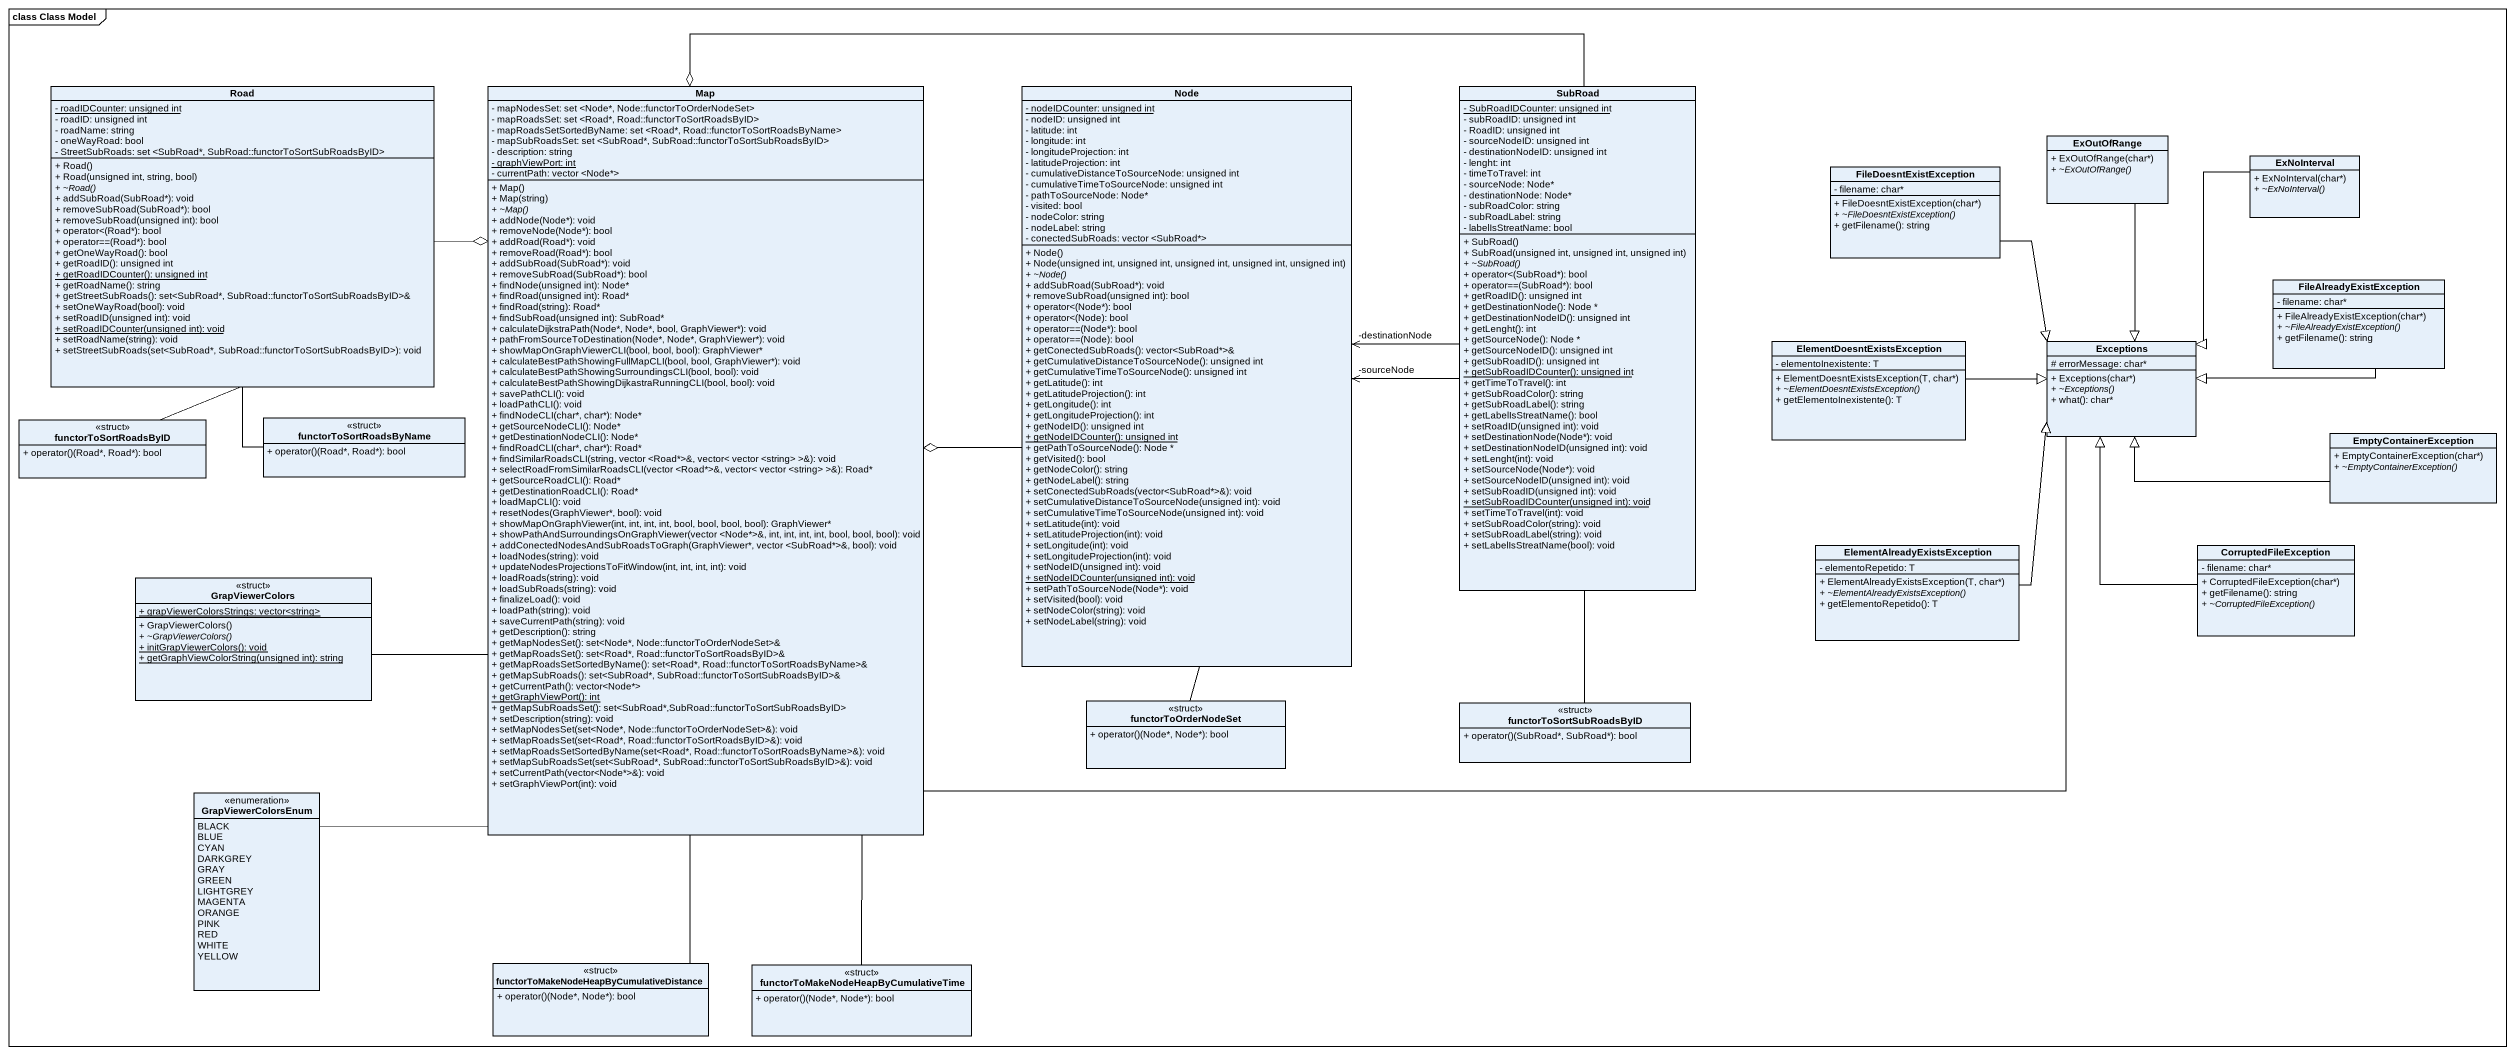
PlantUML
@startuml
mainframe class Class Model
hide circle
hide empty members
skinparam classAttributeIconSize 0
class Road {
  {static} - roadIDCounter: unsigned int
  - roadID: unsigned int
  - roadName: string
  - oneWayRoad: bool
  - StreetSubRoads: set <SubRoad*, SubRoad::functorToSortSubRoadsByID>
  + Road()
  + Road(unsigned int, string, bool)
  {abstract} + ~Road()
  + addSubRoad(SubRoad*): void
  + removeSubRoad(SubRoad*): bool
  + removeSubRoad(unsigned int): bool
  + operator<(Road*): bool
  + operator==(Road*): bool
  + getOneWayRoad(): bool
  + getRoadID(): unsigned int
  {static} + getRoadIDCounter(): unsigned int
  + getRoadName(): string
  + getStreetSubRoads(): set<SubRoad*, SubRoad::functorToSortSubRoadsByID>&
  + setOneWayRoad(bool): void
  + setRoadID(unsigned int): void
  {static} + setRoadIDCounter(unsigned int): void
  + setRoadName(string): void
  + setStreetSubRoads(set<SubRoad*, SubRoad::functorToSortSubRoadsByID>): void
}
class "Map" as Map_ {
  - mapNodesSet: set <Node*, Node::functorToOrderNodeSet>
  - mapRoadsSet: set <Road*, Road::functorToSortRoadsByID>
  - mapRoadsSetSortedByName: set <Road*, Road::functorToSortRoadsByName>
  - mapSubRoadsSet: set <SubRoad*, SubRoad::functorToSortSubRoadsByID>
  - description: string
  {static} - graphViewPort: int
  - currentPath: vector <Node*>
  + Map()
  + Map(string)
  {abstract} + ~Map()
  + addNode(Node*): void
  + removeNode(Node*): bool
  + addRoad(Road*): void
  + removeRoad(Road*): bool
  + addSubRoad(SubRoad*): void
  + removeSubRoad(SubRoad*): bool
  + findNode(unsigned int): Node*
  + findRoad(unsigned int): Road*
  + findRoad(string): Road*
  + findSubRoad(unsigned int): SubRoad*
  + calculateDijkstraPath(Node*, Node*, bool, GraphViewer*): void
  + pathFromSourceToDestination(Node*, Node*, GraphViewer*): void
  + showMapOnGraphViewerCLI(bool, bool, bool): GraphViewer*
  + calculateBestPathShowingFullMapCLI(bool, bool, GraphViewer*): void
  + calculateBestPathShowingSurroundingsCLI(bool, bool): void
  + calculateBestPathShowingDijkastraRunningCLI(bool, bool): void
  + savePathCLI(): void
  + loadPathCLI(): void
  + findNodeCLI(char*, char*): Node*
  + getSourceNodeCLI(): Node*
  + getDestinationNodeCLI(): Node*
  + findRoadCLI(char*, char*): Road*
  + findSimilarRoadsCLI(string, vector <Road*>&, vector< vector <string> >&): void
  + selectRoadFromSimilarRoadsCLI(vector <Road*>&, vector< vector <string> >&): Road*
  + getSourceRoadCLI(): Road*
  + getDestinationRoadCLI(): Road*
  + loadMapCLI(): void
  + resetNodes(GraphViewer*, bool): void
  + showMapOnGraphViewer(int, int, int, int, bool, bool, bool, bool): GraphViewer*
  + showPathAndSurroundingsOnGraphViewer(vector <Node*>&, int, int, int, int, bool, bool, bool): void
  + addConectedNodesAndSubRoadsToGraph(GraphViewer*, vector <SubRoad*>&, bool): void
  + loadNodes(string): void
  + updateNodesProjectionsToFitWindow(int, int, int, int): void
  + loadRoads(string): void
  + loadSubRoads(string): void
  + finalizeLoad(): void
  + loadPath(string): void
  + saveCurrentPath(string): void
  + getDescription(): string
  + getMapNodesSet(): set<Node*, Node::functorToOrderNodeSet>&
  + getMapRoadsSet(): set<Road*, Road::functorToSortRoadsByID>&
  + getMapRoadsSetSortedByName(): set<Road*, Road::functorToSortRoadsByName>&
  + getMapSubRoads(): set<SubRoad*, SubRoad::functorToSortSubRoadsByID>&
  + getCurrentPath(): vector<Node*>
  {static} + getGraphViewPort(): int
  + getMapSubRoadsSet(): set<SubRoad*,SubRoad::functorToSortSubRoadsByID>
  + setDescription(string): void
  + setMapNodesSet(set<Node*, Node::functorToOrderNodeSet>&): void
  + setMapRoadsSet(set<Road*, Road::functorToSortRoadsByID>&): void
  + setMapRoadsSetSortedByName(set<Road*, Road::functorToSortRoadsByName>&): void
  + setMapSubRoadsSet(set<SubRoad*, SubRoad::functorToSortSubRoadsByID>&): void
  + setCurrentPath(vector<Node*>&): void
  + setGraphViewPort(int): void
}
class "Node" as Node_ {
  {static} - nodeIDCounter: unsigned int
  - nodeID: unsigned int
  - latitude: int
  - longitude: int
  - longitudeProjection: int
  - latitudeProjection: int
  - cumulativeDistanceToSourceNode: unsigned int
  - cumulativeTimeToSourceNode: unsigned int
  - pathToSourceNode: Node*
  - visited: bool
  - nodeColor: string
  - nodeLabel: string
  - conectedSubRoads: vector <SubRoad*>
  + Node()
  + Node(unsigned int, unsigned int, unsigned int, unsigned int, unsigned int)
  {abstract} + ~Node()
  + addSubRoad(SubRoad*): void
  + removeSubRoad(unsigned int): bool
  + operator<(Node*): bool
  + operator<(Node): bool
  + operator==(Node*): bool
  + operator==(Node): bool
  + getConectedSubRoads(): vector<SubRoad*>&
  + getCumulativeDistanceToSourceNode(): unsigned int
  + getCumulativeTimeToSourceNode(): unsigned int
  + getLatitude(): int
  + getLatitudeProjection(): int
  + getLongitude(): int
  + getLongitudeProjection(): int
  + getNodeID(): unsigned int
  {static} + getNodeIDCounter(): unsigned int
  + getPathToSourceNode(): Node *
  + getVisited(): bool
  + getNodeColor(): string
  + getNodeLabel(): string
  + setConectedSubRoads(vector<SubRoad*>&): void
  + setCumulativeDistanceToSourceNode(unsigned int): void
  + setCumulativeTimeToSourceNode(unsigned int): void
  + setLatitude(int): void
  + setLatitudeProjection(int): void
  + setLongitude(int): void
  + setLongitudeProjection(int): void
  + setNodeID(unsigned int): void
  {static} + setNodeIDCounter(unsigned int): void
  + setPathToSourceNode(Node*): void
  + setVisited(bool): void
  + setNodeColor(string): void
  + setNodeLabel(string): void
}
class SubRoad {
  {static} - SubRoadIDCounter: unsigned int
  - subRoadID: unsigned int
  - RoadID: unsigned int
  - sourceNodeID: unsigned int
  - destinationNodeID: unsigned int
  - lenght: int
  - timeToTravel: int
  - sourceNode: Node*
  - destinationNode: Node*
  - subRoadColor: string
  - subRoadLabel: string
  - labelIsStreatName: bool
  + SubRoad()
  + SubRoad(unsigned int, unsigned int, unsigned int)
  {abstract} + ~SubRoad()
  + operator<(SubRoad*): bool
  + operator==(SubRoad*): bool
  + getRoadID(): unsigned int
  + getDestinationNode(): Node *
  + getDestinationNodeID(): unsigned int
  + getLenght(): int
  + getSourceNode(): Node *
  + getSourceNodeID(): unsigned int
  + getSubRoadID(): unsigned int
  {static} + getSubRoadIDCounter(): unsigned int
  + getTimeToTravel(): int
  + getSubRoadColor(): string
  + getSubRoadLabel(): string
  + getLabelIsStreatName(): bool
  + setRoadID(unsigned int): void
  + setDestinationNode(Node*): void
  + setDestinationNodeID(unsigned int): void
  + setLenght(int): void
  + setSourceNode(Node*): void
  + setSourceNodeID(unsigned int): void
  + setSubRoadID(unsigned int): void
  {static} + setSubRoadIDCounter(unsigned int): void
  + setTimeToTravel(int): void
  + setSubRoadColor(string): void
  + setSubRoadLabel(string): void
  + setLabelIsStreatName(bool): void
}
class ExOutOfRange {
  + ExOutOfRange(char*)
  {abstract} + ~ExOutOfRange()
}
class FileDoesntExistException {
  - filename: char*
  + FileDoesntExistException(char*)
  {abstract} + ~FileDoesntExistException()
  + getFilename(): string
}
class ExNoInterval {
  + ExNoInterval(char*)
  {abstract} + ~ExNoInterval()
}
class FileAlreadyExistException {
  - filename: char*
  + FileAlreadyExistException(char*)
  {abstract} + ~FileAlreadyExistException()
  + getFilename(): string
}
class ElementDoesntExistsException {
  - elementoInexistente: T
  + ElementDoesntExistsException(T, char*)
  {abstract} + ~ElementDoesntExistsException()
  + getElementoInexistente(): T
}
class Exceptions {
  # errorMessage: char*
  + Exceptions(char*)
  {abstract} + ~Exceptions()
  + what(): char*
}
class functorToSortRoadsByID <<struct>> {
  + operator()(Road*, Road*): bool
}
class functorToSortRoadsByName <<struct>> {
  + operator()(Road*, Road*): bool
}
class EmptyContainerException {
  + EmptyContainerException(char*)
  {abstract} + ~EmptyContainerException()
}
class GrapViewerColors <<struct>> {
  {static} + grapViewerColorsStrings: vector<string>
  + GrapViewerColors()
  {abstract} + ~GrapViewerColors()
  {static} + initGrapViewerColors(): void
  {static} + getGraphViewColorString(unsigned int): string
}
class "ElementAlreadyExistsException" as ElementAlreadyExistsExceptio {
  - elementoRepetido: T
  + ElementAlreadyExistsException(T, char*)
  {abstract} + ~ElementAlreadyExistsException()
  + getElementoRepetido(): T
}
class CorruptedFileException {
  - filename: char*
  + CorruptedFileException(char*)
  + getFilename(): string
  {abstract} + ~CorruptedFileException()
}
class functorToOrderNodeSet <<struct>> {
  + operator()(Node*, Node*): bool
}
class functorToSortSubRoadsByID <<struct>> {
  + operator()(SubRoad*, SubRoad*): bool
}
enum GrapViewerColorsEnum {
  BLACK
  BLUE
  CYAN
  DARKGREY
  GRAY
  GREEN
  LIGHTGREY
  MAGENTA
  ORANGE
  PINK
  RED
  WHITE
  YELLOW
}
class "functorToMakeNodeHeapByCumulativeDistance" as functorToMakeNodeHeapByCumul <<struct>> {
  + operator()(Node*, Node*): bool
}
class "functorToMakeNodeHeapByCumulativeTime" as functorToMakeNodeHeapByCumul_2 <<struct>> {
  + operator()(Node*, Node*): bool
}
Road -right-o Map_
Node_ -left-o Map_
SubRoad -left-o Map_
SubRoad -left-> "-destinationNode" Node_
SubRoad -left-> "-sourceNode" Node_
ExOutOfRange --|> Exceptions
FileDoesntExistException --|> Exceptions
ExNoInterval --|> Exceptions
FileAlreadyExistException -left-|> Exceptions
ElementDoesntExistsException -right-|> Exceptions
Exceptions -left- Map_
functorToSortRoadsByID -up- Road
functorToSortRoadsByName -up- Road
EmptyContainerException -left-|> Exceptions
GrapViewerColors -right- Map_
ElementAlreadyExistsExceptio -up-|> Exceptions
CorruptedFileException -up-|> Exceptions
functorToOrderNodeSet -up- Node_
functorToSortSubRoadsByID -up- SubRoad
GrapViewerColorsEnum -up- Map_
functorToMakeNodeHeapByCumul -up- Map_
functorToMakeNodeHeapByCumul_2 -up- Map_
@enduml
